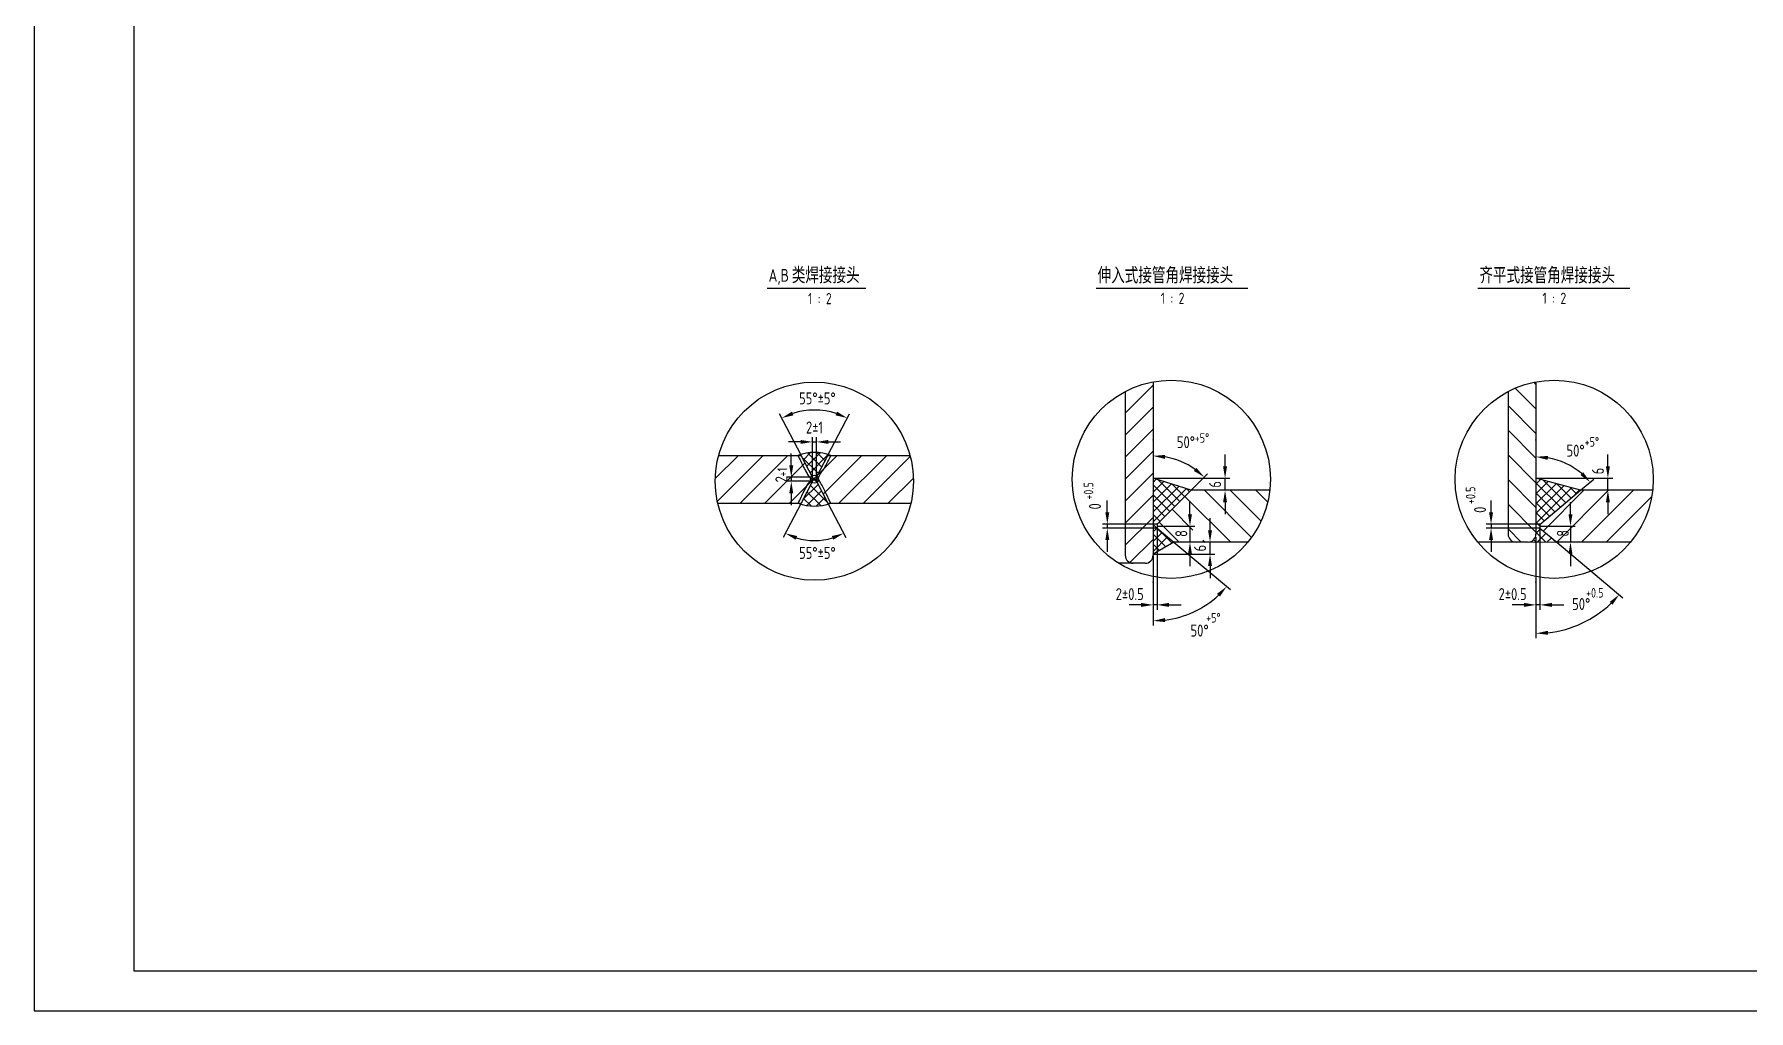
# Model space of a CAD drawing. Extents: x 10474 to 45536, y -10608 to 12499.
# Drawn here: x 23043 to 31641, y 342 to 5239 of the extents above; entities that cross this region are included whole.
import ezdxf

# ---------------------------------------------------------------- set-up
doc = ezdxf.new("R2010")
doc.units = 0
doc.header["$LTSCALE"] = 15
doc.header["$MEASUREMENT"] = 0
doc.layers.get('0').update_dxf_attribs({"linetype": 'CONTINUOUS'})
doc.layers.get('DEFPOINTS').update_dxf_attribs({"color": 3, "linetype": 'CONTINUOUS'})
for name, color, linetype in [('1', 3, 'CONTINUOUS'), ('DEVICE', 3, 'CONTINUOUS'), ('MAINLINE', 3, 'CONTINUOUS')]:
    doc.layers.add(name, color=color, linetype=linetype)
doc.layers.add('5', color=7, linetype='CONTINUOUS', lineweight=9)
doc.styles.add('HZ', font='isocp.shx', dxfattribs={"width": 0.85, "bigfont": 'hztxt.shx'})
doc.dimstyles.new('QD', dxfattribs={"dimtxt": 60, "dimasz": 60, "dimexe": 24, "dimexo": 0.1, "dimgap": 20, "dimtad": 1, "dimdec": 0, "dimzin": 0, "dimdsep": 46, "dimtxsty": 'HZ', "dimcen": 0, "dimadec": 0, "dimazin": 0, "dimtfac": 0.142857, "dimtdec": 4, "dimtix": 1, "dimtmove": 2, "dimatfit": 3, "dimfxl": 0, "dimtolj": 1, "dimtzin": 0, "dimarcsym": 0})

# ---------------------------------------------------------------- blocks, each defined once
blk = doc.blocks.new('*D72')
at = {"color": 0, "linetype": 'ByBlock'}
for p, q in [((31884.1, 5153.3), (31884.1, 5213.3)), ((31523.5, 5093.3), (31908.1, 5093.3)), ((31884.1, 5033.3), (31884.1, 5093.3)), ((31884.1, 5033.3), (31884.1, 5093.3)), ((31888.4, 5033.3), (31860.1, 5033.3)), ((31884.1, 4973.3), (31884.1, 4913.3))]:
    blk.add_line(p, q, dxfattribs=at)
for points in [[(31874.1, 5153.3), (31894.1, 5153.3), (31884.1, 5093.3)], [(31874.1, 4973.3), (31894.1, 4973.3), (31884.1, 5033.3)]]:
    blk.add_solid(points, dxfattribs=at)
at = {"layer": 'DEFPOINTS', "color": 0, "linetype": 'ByBlock'}
for p in [(31523.4, 5093.3), (31884.1, 5093.3), (31888.5, 5033.3)]:
    blk.add_point(p, dxfattribs=at)
at = {"color": 0, "linetype": 'ByBlock', "insert": (31834.1, 5130), "char_height": 60, "attachment_point": 5, "rotation": 90, "style": 'HZ'}
blk.add_mtext('\\A1;6', dxfattribs=at)
blk = doc.blocks.new('*D73')
at = {"color": 0, "linetype": 'ByBlock'}
for p, q in [((31627.7, 4773.2), (31959.4, 4494.8)), ((31523.4, 4604.4), (31523.4, 4291.5))]:
    blk.add_line(p, q, dxfattribs=at)
blk.add_arc((31523.4, 4860.7), 545.2, 276.30891, 313.69109, dxfattribs=at)
for points in [[(31892.7, 4473.3), (31907.3, 4459.7), (31941.1, 4510.3)], [(31583.9, 4308.8), (31582.8, 4328.8), (31523.4, 4315.5)]]:
    blk.add_solid(points, dxfattribs=at)
at = {"layer": 'DEFPOINTS', "color": 0, "linetype": 'ByBlock'}
for p in [(31523.4, 5572.8), (31543.4, 4843.9), (31627.6, 4773.3), (31523.4, 4604.5), (31679.8, 4338.4)]:
    blk.add_point(p, dxfattribs=at)
at = {"color": 0, "linetype": 'ByBlock', "insert": (31750.1, 4463), "char_height": 60, "attachment_point": 5, "style": 'HZ'}
blk.add_mtext('\\A1;50°', dxfattribs=at)
blk = doc.blocks.new('*D74')
at = {"color": 0, "linetype": 'ByBlock'}
for p, q in [((31298.1, 4922.9), (31298.1, 4982.9)), ((31543.5, 4862.9), (31274.1, 4862.9)), ((31543.6, 4843.9), (31274.1, 4843.9)), ((31298.1, 4862.9), (31298.1, 4843.9)), ((31298.1, 4862.9), (31298.1, 4843.9)), ((31298.1, 4783.9), (31298.1, 4723.9))]:
    blk.add_line(p, q, dxfattribs=at)
for points in [[(31288.1, 4922.9), (31308.1, 4922.9), (31298.1, 4862.9)], [(31288.1, 4783.9), (31308.1, 4783.9), (31298.1, 4843.9)]]:
    blk.add_solid(points, dxfattribs=at)
at = {"layer": 'DEFPOINTS', "color": 0, "linetype": 'ByBlock'}
for p in [(31298.1, 4843.9), (31543.6, 4862.9), (31543.7, 4843.9)]:
    blk.add_point(p, dxfattribs=at)
at = {"color": 0, "linetype": 'ByBlock', "insert": (31242.9, 4935.7), "char_height": 60, "attachment_point": 5, "rotation": 90, "style": 'HZ'}
blk.add_mtext('\\A1;0', dxfattribs=at)
blk = doc.blocks.new('*D75')
at = {"color": 0, "linetype": 'ByBlock'}
for p, q in [((31696.4, 4913.3), (31696.4, 4973.3)), ((31543.5, 4853.3), (31720.4, 4853.3)), ((31696.4, 4853.3), (31696.4, 4773.3)), ((31696.4, 4853.3), (31696.4, 4773.3)), ((31696.3, 4773.3), (31672.4, 4773.3)), ((31696.4, 4713.3), (31696.4, 4653.3))]:
    blk.add_line(p, q, dxfattribs=at)
for points in [[(31686.4, 4913.3), (31706.4, 4913.3), (31696.4, 4853.3)], [(31686.4, 4713.3), (31706.4, 4713.3), (31696.4, 4773.3)]]:
    blk.add_solid(points, dxfattribs=at)
at = {"layer": 'DEFPOINTS', "color": 0, "linetype": 'ByBlock'}
for p in [(31543.4, 4853.3), (31696.4, 4773.3), (31696.4, 4773.3)]:
    blk.add_point(p, dxfattribs=at)
at = {"color": 0, "linetype": 'ByBlock', "insert": (31658.1, 4817.5), "char_height": 60, "attachment_point": 5, "rotation": 90, "style": 'HZ'}
blk.add_mtext('\\A1;8', dxfattribs=at)
blk = doc.blocks.new('*D76')
at = {"color": 0, "linetype": 'ByBlock'}
for p, q in [((31543.4, 4844), (31543.4, 4434.6)), ((31523.4, 4797.5), (31523.4, 4434.6)), ((31463.4, 4458.6), (31403.4, 4458.6)), ((31543.4, 4458.6), (31523.4, 4458.6)), ((31543.4, 4458.6), (31523.4, 4458.6)), ((31603.4, 4458.6), (31663.4, 4458.6))]:
    blk.add_line(p, q, dxfattribs=at)
for points in [[(31463.4, 4468.6), (31463.4, 4448.6), (31523.4, 4458.6)], [(31603.4, 4468.6), (31603.4, 4448.6), (31543.4, 4458.6)]]:
    blk.add_solid(points, dxfattribs=at)
at = {"layer": 'DEFPOINTS', "color": 0, "linetype": 'ByBlock'}
for p in [(31543.4, 4844.1), (31523.4, 4797.6), (31523.4, 4458.6)]:
    blk.add_point(p, dxfattribs=at)
at = {"color": 0, "linetype": 'ByBlock', "insert": (31406.2, 4512.7), "char_height": 60, "attachment_point": 5, "style": 'HZ'}
blk.add_mtext('\\A1;2±0.5', dxfattribs=at)
blk = doc.blocks.new('*D77')
at = {"color": 0, "linetype": 'ByBlock'}
blk.add_line((30797.4, 2951.9), (30864.5, 3008.2), dxfattribs=at)
blk.add_arc((30574, 2764.5), 355.2, 49.69054, 80.30946, dxfattribs=at)
for points in [[(30633, 3104.6), (30634.6, 3124.5), (30574, 3119.6)], [(30810.9, 3042.4), (30796.7, 3028.2), (30846.1, 2992.8)]]:
    blk.add_solid(points, dxfattribs=at)
at = {"layer": 'DEFPOINTS', "color": 0, "linetype": 'ByBlock'}
for p in [(30574, 3495.5), (30675.9, 3104.7), (30797.4, 2951.9), (30594, 2781.2), (30574, 2731.9)]:
    blk.add_point(p, dxfattribs=at)
at = {"color": 0, "linetype": 'ByBlock', "insert": (30772.4, 3150.7), "char_height": 60, "attachment_point": 5, "style": 'HZ'}
blk.add_mtext('\\A1;50°', dxfattribs=at)
blk = doc.blocks.new('*D78')
at = {"color": 0, "linetype": 'ByBlock'}
for p, q in [((29014.6, 3071.9), (29014.6, 3131.9)), ((28654, 3011.9), (29038.6, 3011.9)), ((29014.6, 2951.9), (29014.6, 3011.9)), ((29018.9, 2951.9), (28990.6, 2951.9)), ((29014.6, 2891.9), (29014.6, 2831.9))]:
    blk.add_line(p, q, dxfattribs=at)
for points in [[(29004.6, 3071.9), (29024.6, 3071.9), (29014.6, 3011.9)], [(29004.6, 2891.9), (29024.6, 2891.9), (29014.6, 2951.9)]]:
    blk.add_solid(points, dxfattribs=at)
at = {"layer": 'DEFPOINTS', "color": 0, "linetype": 'ByBlock'}
for p in [(28653.9, 3011.9), (29014.6, 3011.9), (29019, 2951.9)]:
    blk.add_point(p, dxfattribs=at)
at = {"color": 0, "linetype": 'ByBlock', "insert": (28964.6, 2981.9), "char_height": 60, "attachment_point": 5, "rotation": 90, "style": 'HZ'}
blk.add_mtext('\\A1;6', dxfattribs=at)
blk = doc.blocks.new('*D79')
at = {"color": 0, "linetype": 'ByBlock'}
for p, q in [((28939.2, 2751.9), (28939.2, 2811.9)), ((28939.1, 2691.9), (28915.2, 2691.9)), ((28939.2, 2631.9), (28939.2, 2691.9)), ((28654, 2631.9), (28963.2, 2631.9)), ((28939.2, 2571.9), (28939.2, 2511.9))]:
    blk.add_line(p, q, dxfattribs=at)
for points in [[(28929.2, 2751.9), (28949.2, 2751.9), (28939.2, 2691.9)], [(28929.2, 2571.9), (28949.2, 2571.9), (28939.2, 2631.9)]]:
    blk.add_solid(points, dxfattribs=at)
at = {"layer": 'DEFPOINTS', "color": 0, "linetype": 'ByBlock'}
for p in [(28939.2, 2691.9), (28939.2, 2691.9), (28653.9, 2631.9)]:
    blk.add_point(p, dxfattribs=at)
at = {"color": 0, "linetype": 'ByBlock', "insert": (28889.2, 2661.9), "char_height": 60, "attachment_point": 5, "rotation": 90, "style": 'HZ'}
blk.add_mtext('\\A1;6', dxfattribs=at)
blk = doc.blocks.new('*D80')
at = {"color": 0, "linetype": 'ByBlock'}
for p, q in [((28758.1, 2691.8), (29041.5, 2454)), ((28653.9, 2522.9), (28653.9, 2273.3))]:
    blk.add_line(p, q, dxfattribs=at)
blk.add_arc((28653.9, 2779.3), 482, 277.13744, 312.86256, dxfattribs=at)
for points in [[(28974.5, 2432.9), (28989, 2419.1), (29023.1, 2469.5)], [(28714.4, 2291.1), (28713.1, 2311), (28653.9, 2297.3)]]:
    blk.add_solid(points, dxfattribs=at)
at = {"layer": 'DEFPOINTS', "color": 0, "linetype": 'ByBlock'}
for p in [(28653.9, 3491.4), (28673.9, 2762.5), (28758.1, 2691.9), (28653.9, 2523), (28918.7, 2376.6)]:
    blk.add_point(p, dxfattribs=at)
at = {"color": 0, "linetype": 'ByBlock', "insert": (28886.8, 2248.4), "char_height": 60, "attachment_point": 5, "style": 'HZ'}
blk.add_mtext('\\A1;50°', dxfattribs=at)
blk = doc.blocks.new('*D81')
at = {"color": 0, "linetype": 'ByBlock'}
blk.add_line((28844.3, 2951.9), (28927.4, 3035), dxfattribs=at)
blk.add_arc((28653.9, 2761.5), 362.8, 54.4874, 80.5126, dxfattribs=at)
for points in [[(28712.9, 3109.3), (28714.5, 3129.3), (28653.9, 3124.3)], [(28871.1, 3064.4), (28858.1, 3049.1), (28910.4, 3018)]]:
    blk.add_solid(points, dxfattribs=at)
at = {"layer": 'DEFPOINTS', "color": 0, "linetype": 'ByBlock'}
for p in [(28653.9, 3491.4), (28835.3, 3075.7), (28844.3, 2951.9), (28673.9, 2781.5), (28653.9, 2523)]:
    blk.add_point(p, dxfattribs=at)
at = {"color": 0, "linetype": 'ByBlock', "insert": (28818.3, 3193.2), "char_height": 60, "attachment_point": 5, "style": 'HZ'}
blk.add_mtext('\\A1;50°', dxfattribs=at)
blk = doc.blocks.new('*D82')
at = {"color": 0, "linetype": 'ByBlock'}
for p, q in [((28765.1, 3577.4), (28656.7, 3785.5)), ((28899.7, 3577.4), (29008.1, 3785.5))]:
    blk.add_line(p, q, dxfattribs=at)
blk.add_arc((28832.4, 3448.1), 356.4, 72.15601, 107.84399, dxfattribs=at)
for points in [[(28727, 3778.1), (28719.3, 3796.6), (28667.8, 3764.2)], [(28945.5, 3796.6), (28937.8, 3778.1), (28997, 3764.2)]]:
    blk.add_solid(points, dxfattribs=at)
at = {"layer": 'DEFPOINTS', "color": 0, "linetype": 'ByBlock'}
for p in [(28775.6, 3799.9), (28765.1, 3577.3), (28899.7, 3577.3), (28822.4, 3467.3), (28842.4, 3467.3)]:
    blk.add_point(p, dxfattribs=at)
at = {"color": 0, "linetype": 'ByBlock', "insert": (28846.8, 3863.1), "char_height": 60, "attachment_point": 5, "style": 'HZ'}
blk.add_mtext('\\A1;55°±5°', dxfattribs=at)
blk = doc.blocks.new('*D83')
at = {"color": 0, "linetype": 'ByBlock'}
for p, q in [((28765.1, 3337.3), (28675.2, 3164.6)), ((28899.7, 3337.3), (28989.6, 3164.6))]:
    blk.add_line(p, q, dxfattribs=at)
blk.add_arc((28832.4, 3466.6), 316.4, 253.38066, 286.61934, dxfattribs=at)
for points in [[(28738.2, 3154.1), (28745.7, 3172.6), (28686.3, 3185.9)], [(28919.2, 3172.6), (28926.7, 3154.1), (28978.5, 3185.9)]]:
    blk.add_solid(points, dxfattribs=at)
at = {"layer": 'DEFPOINTS', "color": 0, "linetype": 'ByBlock'}
for p in [(28822.4, 3447.4), (28842.4, 3447.4), (28765.2, 3337.4), (28899.7, 3337.4), (28782, 3154.2)]:
    blk.add_point(p, dxfattribs=at)
at = {"color": 0, "linetype": 'ByBlock', "insert": (28846.8, 3087.9), "char_height": 60, "attachment_point": 5, "style": 'HZ'}
blk.add_mtext('\\A1;55°±5°', dxfattribs=at)
blk = doc.blocks.new('*D92')
at = {"color": 0, "linetype": 'ByBlock'}
for p, q in [((28424.1, 2841.5), (28424.1, 2901.5)), ((28673.9, 2781.5), (28400.1, 2781.5)), ((28674, 2762.5), (28400.1, 2762.5)), ((28424.1, 2781.5), (28424.1, 2762.5)), ((28424.1, 2781.5), (28424.1, 2762.5)), ((28424.1, 2702.5), (28424.1, 2642.5))]:
    blk.add_line(p, q, dxfattribs=at)
for points in [[(28414.1, 2841.5), (28434.1, 2841.5), (28424.1, 2781.5)], [(28414.1, 2702.5), (28434.1, 2702.5), (28424.1, 2762.5)]]:
    blk.add_solid(points, dxfattribs=at)
at = {"layer": 'DEFPOINTS', "color": 0, "linetype": 'ByBlock'}
for p in [(28424.1, 2762.5), (28674, 2781.5), (28674.1, 2762.5)]:
    blk.add_point(p, dxfattribs=at)
at = {"color": 0, "linetype": 'ByBlock', "insert": (28362.2, 2871.4), "char_height": 60, "attachment_point": 5, "rotation": 90, "style": 'HZ'}
blk.add_mtext('\\A1;0', dxfattribs=at)
blk = doc.blocks.new('*D93')
at = {"color": 0, "linetype": 'ByBlock'}
for p, q in [((28838.6, 2831.9), (28838.6, 2891.9)), ((28674, 2771.9), (28862.6, 2771.9)), ((28838.6, 2771.9), (28838.6, 2691.9)), ((28838.6, 2771.9), (28838.6, 2691.9)), ((28838.5, 2691.9), (28814.6, 2691.9)), ((28838.6, 2631.9), (28838.6, 2571.9))]:
    blk.add_line(p, q, dxfattribs=at)
for points in [[(28828.6, 2831.9), (28848.6, 2831.9), (28838.6, 2771.9)], [(28828.6, 2631.9), (28848.6, 2631.9), (28838.6, 2691.9)]]:
    blk.add_solid(points, dxfattribs=at)
at = {"layer": 'DEFPOINTS', "color": 0, "linetype": 'ByBlock'}
for p in [(28673.9, 2771.9), (28838.6, 2691.9), (28838.6, 2691.9)]:
    blk.add_point(p, dxfattribs=at)
at = {"color": 0, "linetype": 'ByBlock', "insert": (28795.3, 2735), "char_height": 60, "attachment_point": 5, "rotation": 90, "style": 'HZ'}
blk.add_mtext('\\A1;8', dxfattribs=at)
blk = doc.blocks.new('*D94')
at = {"color": 0, "linetype": 'ByBlock'}
for p, q in [((28673.9, 2762.6), (28673.9, 2353.2)), ((28653.9, 2621.6), (28653.9, 2353.2)), ((28593.9, 2377.2), (28533.9, 2377.2)), ((28673.9, 2377.2), (28653.9, 2377.2)), ((28673.9, 2377.2), (28653.9, 2377.2)), ((28733.9, 2377.2), (28793.9, 2377.2))]:
    blk.add_line(p, q, dxfattribs=at)
for points in [[(28593.9, 2387.2), (28593.9, 2367.2), (28653.9, 2377.2)], [(28733.9, 2387.2), (28733.9, 2367.2), (28673.9, 2377.2)]]:
    blk.add_solid(points, dxfattribs=at)
at = {"layer": 'DEFPOINTS', "color": 0, "linetype": 'ByBlock'}
for p in [(28673.9, 2762.7), (28653.9, 2621.7), (28653.9, 2377.2)]:
    blk.add_point(p, dxfattribs=at)
at = {"color": 0, "linetype": 'ByBlock', "insert": (28536.6, 2431.3), "char_height": 60, "attachment_point": 5, "style": 'HZ'}
blk.add_mtext('\\A1;2±0.5', dxfattribs=at)
blk = doc.blocks.new('*D95')
at = {"color": 0, "linetype": 'ByBlock'}
for p, q in [((28762.4, 3644.6), (28702.4, 3644.6)), ((28822.4, 3467.4), (28822.4, 3668.6)), ((28822.4, 3644.6), (28842.4, 3644.6)), ((28822.4, 3644.6), (28842.4, 3644.6)), ((28842.4, 3467.4), (28842.4, 3668.6)), ((28902.4, 3644.6), (28962.4, 3644.6))]:
    blk.add_line(p, q, dxfattribs=at)
for points in [[(28762.4, 3654.6), (28762.4, 3634.6), (28822.4, 3644.6)], [(28902.4, 3654.6), (28902.4, 3634.6), (28842.4, 3644.6)]]:
    blk.add_solid(points, dxfattribs=at)
at = {"layer": 'DEFPOINTS', "color": 0, "linetype": 'ByBlock'}
for p in [(28842.4, 3644.6), (28822.4, 3467.3), (28842.4, 3467.3)]:
    blk.add_point(p, dxfattribs=at)
at = {"color": 0, "linetype": 'ByBlock', "insert": (28832.4, 3716.7), "char_height": 60, "attachment_point": 5, "style": 'HZ'}
blk.add_mtext('\\A1;2±1', dxfattribs=at)
blk = doc.blocks.new('*D96')
at = {"color": 0, "linetype": 'ByBlock'}
for p, q in [((28716, 3527.3), (28716, 3587.3)), ((28822.3, 3467.3), (28692, 3467.3)), ((28822.3, 3447.3), (28692, 3447.3)), ((28716, 3467.3), (28716, 3447.3)), ((28716, 3387.3), (28716, 3327.3))]:
    blk.add_line(p, q, dxfattribs=at)
for points in [[(28706, 3527.3), (28726, 3527.3), (28716, 3467.3)], [(28706, 3387.3), (28726, 3387.3), (28716, 3447.3)]]:
    blk.add_solid(points, dxfattribs=at)
at = {"layer": 'DEFPOINTS', "color": 0, "linetype": 'ByBlock'}
for p in [(28716, 3447.3), (28822.4, 3467.3), (28822.4, 3447.3)]:
    blk.add_point(p, dxfattribs=at)
at = {"color": 0, "linetype": 'ByBlock', "insert": (28666, 3457.3), "char_height": 60, "attachment_point": 5, "rotation": 90, "style": 'HZ'}
blk.add_mtext('\\A1;2', dxfattribs=at)

msp = doc.modelspace()

# ---------------------------------------------------------------- hatches: boundary and pattern name
h = msp.add_hatch()
h.set_pattern_fill('LINE', color=256, scale=700, angle=315, style=0)
h.set_pattern_definition([(315, (15925.68, -12308.4), (61.87184, 61.87184), [])])
h.paths.add_polyline_path([(30574, 3495.5, 0.075008), (30434, 3446.9), (30434, 2731.9, 0.414214), (30474, 2691.9), (30534, 2691.9, 0.414214), (30574, 2731.9)])
h = msp.add_hatch()
h.set_pattern_fill('LINE', color=256, scale=700, angle=45, style=0)
h.set_pattern_definition([(45, (14998.24, -10677.09), (-61.87184, 61.87184), [])])
edge = h.paths.add_edge_path()
edge.add_spline(control_points=[(26936.2, 3012.9), (26931.6, 3016.1), (26923.1, 3028.4), (26912.4, 3046.2), (26894.5, 3079.8), (26881.8, 3107.3), (26872.7, 3127.2)], knot_values=[0, 0, 0, 0, 17.615508, 39.625397, 64.856053, 130.612097, 130.612097, 130.612097, 130.612097], degree=3, periodic=0)
edge.add_line((26872.7, 3127.2), (26475.2, 3127.2))
edge.add_arc((26954.9, 2997.9), 496.8, 164.91868, 180)
edge.add_arc((26954.9, 2997.9), 496.8, 180, 192.8809)
edge.add_line((26470.6, 2887.2), (26874.4, 2887.2))
edge.add_spline(control_points=[(26874.4, 2887.2), (26883.7, 2907.2), (26896.6, 2934.9), (26914.7, 2968.9), (26925.1, 2986.1), (26932.6, 2998.1), (26936.3, 3001.2)], knot_values=[0.046651, 0.046651, 0.046651, 0.046651, 66.555483, 91.786098, 114.455107, 129.440567, 129.440567, 129.440567, 129.440567], degree=3, periodic=0)
edge.add_ellipse((26955.6, 3007.2), major_axis=(0, 20.2), ratio=1, start_angle=73.74514, end_angle=107.39022, ccw=False)
edge = h.paths.add_edge_path()
edge.add_arc((26954.9, 2997.9), 496.8, 0, 15.08132)
edge.add_line((27434.6, 3127.2), (27038.3, 3127.2))
edge.add_spline(control_points=[(27038.3, 3127.2), (27030.3, 3110.2), (27018.1, 3084.5), (26997.9, 3051), (26982.6, 3033), (26977.9, 3016.3), (26975, 3013)], knot_values=[171.298495, 171.298495, 171.298495, 171.298495, 227.644384, 256.82291, 287.180198, 301.533499, 301.533499, 301.533499, 301.533499], degree=3, periodic=0)
edge.add_ellipse((26955.6, 3007.2), major_axis=(0, 20.2), ratio=1, start_angle=254.45073, end_angle=286.68224, ccw=False)
edge.add_spline(control_points=[(26975.1, 3001.8), (26979.6, 2998.6), (26988.2, 2982.6), (27000.5, 2961.8), (27016.3, 2927.4), (27028.5, 2903.2), (27036.6, 2887.2)], knot_values=[169.860748, 169.860748, 169.860748, 169.860748, 187.485011, 218.25116, 245.766035, 299.812787, 299.812787, 299.812787, 299.812787], degree=3, periodic=0)
edge.add_line((27036.6, 2887.2), (27439.2, 2887.2))
edge.add_arc((26954.9, 2997.9), 496.8, 347.1191, 360)
edge = h.paths.add_edge_path()
edge.add_spline(control_points=[(26975, 3013), (26977.9, 3016.3), (26982.6, 3033), (26997.9, 3051), (27018.1, 3084.5), (27030.3, 3110.2), (27038.3, 3127.2)], knot_values=[171.298495, 171.298495, 171.298495, 171.298495, 185.651796, 216.009084, 245.18761, 301.533499, 301.533499, 301.533499, 301.533499], degree=3, periodic=0)
edge.add_arc((26955.5, 2897.6), 244, 70.16832, 70.19752)
edge.add_line((27038.2, 3127.2), (27022.8, 3127.2))
edge.add_line((27022.8, 3127.2), (26968.5, 3022.8))
edge.add_ellipse((26955.6, 3007.2), major_axis=(0, 20.2), ratio=1, start_angle=286.68224, end_angle=320.53339, ccw=False)
edge = h.paths.add_edge_path()
edge.add_line((26888.2, 3127.2), (26872.8, 3127.2))
edge.add_arc((26955.5, 2897.6), 244, 109.80248, 109.83168)
edge.add_spline(control_points=[(26872.7, 3127.2), (26881.8, 3107.3), (26894.5, 3079.8), (26912.4, 3046.2), (26923.1, 3028.4), (26931.6, 3016.1), (26936.2, 3012.9)], knot_values=[0, 0, 0, 0, 65.756044, 90.9867, 112.996589, 130.612097, 130.612097, 130.612097, 130.612097], degree=3, periodic=0)
edge.add_ellipse((26955.6, 3007.2), major_axis=(0, 20.2), ratio=1, start_angle=39.9381, end_angle=73.74514, ccw=False)
edge.add_line((26942.6, 3022.7), (26888.2, 3127.2))
edge = h.paths.add_edge_path()
edge.add_ellipse((26955.6, 3007.2), major_axis=(0, 20.2), ratio=1, start_angle=107.39022, end_angle=140.16834, ccw=False)
edge.add_spline(control_points=[(26936.3, 3001.2), (26932.6, 2998.1), (26925.1, 2986.1), (26914.7, 2968.9), (26896.6, 2934.9), (26883.7, 2907.2), (26874.4, 2887.2)], knot_values=[0.046651, 0.046651, 0.046651, 0.046651, 15.032112, 37.70112, 62.931736, 129.440567, 129.440567, 129.440567, 129.440567], degree=3, periodic=0)
edge.add_line((26874.4, 2887.2), (26888.3, 2887.2))
edge.add_line((26888.3, 2887.2), (26942.7, 2991.7))
edge = h.paths.add_edge_path()
edge.add_spline(control_points=[(27036.6, 2887.2), (27028.5, 2903.2), (27016.3, 2927.4), (27000.5, 2961.8), (26988.2, 2982.6), (26979.6, 2998.6), (26975.1, 3001.8)], knot_values=[169.860748, 169.860748, 169.860748, 169.860748, 223.9075, 251.422375, 282.188524, 299.812787, 299.812787, 299.812787, 299.812787], degree=3, periodic=0)
edge.add_ellipse((26955.6, 3007.2), major_axis=(0, 20.2), ratio=1, start_angle=219.34942, end_angle=254.45073, ccw=False)
edge.add_line((26968.4, 2991.6), (27022.8, 2887.2))
edge.add_line((27022.8, 2887.2), (27036.6, 2887.2))
edge = h.paths.add_edge_path()
edge.add_ellipse((26955.6, 3007.2), major_axis=(0, 20.2), ratio=1, start_angle=219.34942, end_angle=254.45073)
edge.add_spline(control_points=[(26975.1, 3001.8), (26974.5, 3002.2), (26971.7, 3003.9), (26968.3, 3004.5), (26965.5, 3004.6)], knot_values=[159.196073, 159.196073, 159.196073, 159.196073, 161.582865, 169.860748, 169.860748, 169.860748, 169.860748], degree=3, periodic=0)
edge.add_line((26965.5, 3004.6), (26965.5, 2997.2))
edge.add_line((26965.5, 2997.2), (26968.4, 2991.6))
edge = h.paths.add_edge_path()
edge.add_ellipse((26955.6, 3007.2), major_axis=(0, 20.2), ratio=1, start_angle=286.68224, end_angle=320.53339)
edge.add_line((26968.5, 3022.8), (26965.5, 3017.1))
edge.add_line((26965.5, 3017.1), (26965.5, 3009.4))
edge.add_spline(control_points=[(26965.5, 3009.4), (26968.5, 3009.5), (26972, 3010.1), (26974.5, 3012.4), (26975, 3013)], knot_values=[160.038916, 160.038916, 160.038916, 160.038916, 168.599964, 171.298495, 171.298495, 171.298495, 171.298495], degree=3, periodic=0)
edge = h.paths.add_edge_path()
edge.add_line((26945.5, 3017.2), (26942.6, 3022.7))
edge.add_ellipse((26955.6, 3007.2), major_axis=(0, 20.2), ratio=1, start_angle=39.9381, end_angle=73.74514)
edge.add_spline(control_points=[(26936.2, 3012.9), (26937.6, 3011.9), (26940.6, 3010.3), (26943.8, 3009.8), (26945.5, 3009.7)], knot_values=[130.612097, 130.612097, 130.612097, 130.612097, 135.974515, 141.184232, 141.184232, 141.184232, 141.184232], degree=3, periodic=0)
edge.add_line((26945.5, 3009.7), (26945.5, 3017.2))
edge = h.paths.add_edge_path()
edge.add_spline(control_points=[(26945.5, 3009.7), (26943.8, 3009.8), (26940.6, 3010.3), (26937.6, 3011.9), (26936.2, 3012.9)], knot_values=[130.612097, 130.612097, 130.612097, 130.612097, 135.821815, 141.184232, 141.184232, 141.184232, 141.184232], degree=3, periodic=0)
edge.add_ellipse((26955.6, 3007.2), major_axis=(0, 20.2), ratio=1, start_angle=73.74514, end_angle=107.39022)
edge.add_spline(control_points=[(26936.3, 3001.2), (26937.7, 3002.3), (26940.5, 3004), (26943.8, 3004.6), (26945.5, 3004.7)], knot_values=[129.440567, 129.440567, 129.440567, 129.440567, 134.848506, 140.063804, 140.063804, 140.063804, 140.063804], degree=3, periodic=0)
edge.add_line((26945.5, 3004.7), (26945.5, 3009.7))
edge = h.paths.add_edge_path()
edge.add_ellipse((26955.6, 3007.2), major_axis=(0, 20.2), ratio=1, start_angle=254.45073, end_angle=286.68224)
edge.add_spline(control_points=[(26975, 3013), (26974.5, 3012.4), (26972, 3010.1), (26968.5, 3009.5), (26965.5, 3009.4)], knot_values=[160.038916, 160.038916, 160.038916, 160.038916, 162.737446, 171.298495, 171.298495, 171.298495, 171.298495], degree=3, periodic=0)
edge.add_line((26965.5, 3009.4), (26965.5, 3004.6))
edge.add_spline(control_points=[(26965.5, 3004.6), (26968.3, 3004.5), (26971.7, 3003.9), (26974.5, 3002.2), (26975.1, 3001.8)], knot_values=[159.196073, 159.196073, 159.196073, 159.196073, 167.473956, 169.860748, 169.860748, 169.860748, 169.860748], degree=3, periodic=0)
h.paths.add_polyline_path([(26744.2, 2979.8), (26744.2, 3034.5), (26834.2, 3034.5), (26834.2, 2979.8)], flags=24)
h.paths.add_polyline_path([(26828.2, 3015.7), (26828.2, 3076.4), (26760.7, 3076.4), (26760.7, 3015.7)], flags=24)
h = msp.add_hatch()
h.set_pattern_fill('ANSI37', color=256, scale=280, style=0)
h.set_pattern_definition([(45, (14998.24, -10677.09), (-24.74874, 24.74874), []), (135, (14998.24, -10677.09), (-24.74874, -24.74874), [])])
edge = h.paths.add_edge_path()
edge.add_ellipse((26955.6, 3007.2), major_axis=(0, 20.2), ratio=1, start_angle=320.53339, end_angle=399.9381, ccw=False)
edge.add_line((26968.5, 3022.8), (27022.8, 3127.2))
edge.add_line((27022.8, 3127.2), (27038.2, 3127.2))
edge.add_arc((26955.5, 2897.6), 244, 70.19752, 109.80248)
edge.add_line((26872.8, 3127.2), (26888.2, 3127.2))
edge.add_line((26888.2, 3127.2), (26942.6, 3022.7))
edge = h.paths.add_edge_path()
edge.add_ellipse((26955.6, 3007.2), major_axis=(0, 20.2), ratio=1, start_angle=320.53339, end_angle=399.9381)
edge.add_line((26942.6, 3022.7), (26945.5, 3017.2))
edge.add_line((26945.5, 3017.2), (26945.5, 3009.7))
edge.add_spline(control_points=[(26945.5, 3009.7), (26948.6, 3009.5), (26955.1, 3010), (26962.3, 3009.3), (26965.5, 3009.4)], knot_values=[141.184232, 141.184232, 141.184232, 141.184232, 150.547738, 160.038916, 160.038916, 160.038916, 160.038916], degree=3, periodic=0)
edge.add_line((26965.5, 3009.4), (26965.5, 3017.1))
edge.add_line((26965.5, 3017.1), (26968.5, 3022.8))
edge = h.paths.add_edge_path()
edge.add_spline(control_points=[(26945.5, 3004.7), (26948.6, 3005), (26955.4, 3004.4), (26962.2, 3004.8), (26965.5, 3004.6)], knot_values=[140.025805, 140.025805, 140.025805, 140.025805, 149.383727, 159.158066, 159.158066, 159.158066, 159.158066], degree=3, periodic=0)
edge.add_line((26965.5, 3004.6), (26965.5, 3009.4))
edge.add_spline(control_points=[(26965.5, 3009.4), (26962.3, 3009.3), (26955.1, 3010), (26948.6, 3009.5), (26945.5, 3009.7)], knot_values=[141.184232, 141.184232, 141.184232, 141.184232, 150.67541, 160.038916, 160.038916, 160.038916, 160.038916], degree=3, periodic=0)
edge.add_line((26945.5, 3009.7), (26945.5, 3004.7))
edge = h.paths.add_edge_path()
edge.add_line((26945.5, 2997.2), (26942.7, 2991.7))
edge.add_ellipse((26955.6, 3007.2), major_axis=(0, 20.2), ratio=1, start_angle=140.16834, end_angle=219.34942)
edge.add_line((26968.4, 2991.6), (26965.5, 2997.2))
edge.add_line((26965.5, 2997.2), (26965.5, 3004.6))
edge.add_spline(control_points=[(26965.5, 3004.6), (26962.2, 3004.8), (26955.4, 3004.4), (26948.6, 3005), (26945.5, 3004.7)], knot_values=[140.025805, 140.025805, 140.025805, 140.025805, 149.800143, 159.158066, 159.158066, 159.158066, 159.158066], degree=3, periodic=0)
edge.add_line((26945.5, 3004.7), (26945.5, 2997.2))
edge = h.paths.add_edge_path()
edge.add_ellipse((26955.6, 3007.2), major_axis=(0, 20.2), ratio=1, start_angle=140.16834, end_angle=219.34942, ccw=False)
edge.add_line((26942.7, 2991.7), (26888.3, 2887.2))
edge.add_line((26888.3, 2887.2), (26874.4, 2887.2))
edge.add_arc((26955.5, 3107.4), 234.7, 249.77297, 290.22703)
edge.add_line((27036.7, 2887.2), (27022.8, 2887.2))
edge.add_line((27022.8, 2887.2), (26968.4, 2991.6))
h = msp.add_hatch()
h.set_pattern_fill('ANSI37', color=256, scale=280, angle=-90, style=0)
h.set_pattern_definition([(315, (16718.65, 14963.866), (24.74874, 24.74874), []), (45, (16718.65, 14963.866), (-24.74874, 24.74874), [])])
h.paths.add_polyline_path([(28844.3, 2951.9), (28653.9, 3011.9), (28653.9, 2631.9), (28758.1, 2691.9), (28673.9, 2762.5), (28673.9, 2781.5)])
h = msp.add_hatch()
h.set_pattern_fill('ANSI37', color=256, scale=280, style=0)
h.set_pattern_definition([(45, (15925.676, -12308.4), (-24.74874, 24.74874), []), (135, (15925.676, -12308.4), (-24.74874, -24.74874), [])])
h.paths.add_polyline_path([(30574, 2731.9, -0.414214), (30534, 2691.9), (30678.2, 2691.9), (30594, 2762.5), (30594, 2781.2), (30797.4, 2951.9), (30574, 3011.9)])
h = msp.add_hatch()
h.set_pattern_fill('LINE', color=256, scale=700, angle=45, style=0)
h.set_pattern_definition([(45, (15925.68, -12308.4), (-61.87184, 61.87184), [])])
h.paths.add_polyline_path([(30797.4, 2951.9), (30594, 2781.2), (30594, 2762.5), (30678.2, 2691.9), (31049.1, 2691.9, 0.145024), (31159, 2951.9)])
h.paths.add_polyline_path([(30663.7, 2710.9), (30663.7, 2761.3), (30753.7, 2761.3), (30753.7, 2710.9)], flags=24)

# ---------------------------------------------------------------- linework, layer by layer
for p, q in [((23042.8, 12222.1), (23042.8, 342.1)), ((26718.4, 3966.3), (27212.8, 3966.3)), ((28368, 3966.3), (29129.6, 3966.3)), ((30282.6, 3966.3), (31044.2, 3966.3)), ((28513.9, 3339.1), (28653.9, 3479.1)), ((28513.9, 3228.6), (28653.9, 3368.6)), ((28513.9, 3118.1), (28653.9, 3258.1)), ((28513.9, 3007.7), (28653.9, 3147.7)), ((28513.9, 2897.2), (28653.9, 3037.2)), ((28844.3, 2951.9), (28653.9, 3011.9)), ((30797.4, 2951.9), (30574, 3011.9)), ((28513.9, 2786.7), (28653.9, 2926.7)), ((28911.9, 2951.9), (29147.7, 2716)), ((29040.8, 2951.9), (29195.4, 2797.2)), ((29169.7, 2951.9), (29228.6, 2892.9)), ((28749.2, 2856.8), (28853.2, 2752.7)), ((28813.6, 2921.2), (29043, 2691.9)), ((28513.9, 2676.2), (28653.9, 2816.2)), ((28684.7, 2792.3), (28785.2, 2691.9)), ((28537.5, 2589.3), (28653.9, 2705.7)), ((28758.1, 2691.9), (28653.9, 2631.9)), ((28903.9, 2702), (28914.1, 2691.9)), ((23042.8, 342.1), (39862.8, 342.1))]:
    msp.add_line(p, q)
for centre in [(26954.9, 2997.9), (28745.2, 3007.2), (30665.3, 3007.2)]:
    msp.add_circle(centre, 496.8)
for centre, radius, start, end in [((26955.5, 2897.6), 244, 70.16832, 109.83168), ((26955.5, 3107.4), 234.7, 249.77297, 290.22703)]:
    msp.add_arc(centre, radius, start, end)
msp.add_ellipse((26955.6, 3007.2), major_axis=(0, 20.2), ratio=1)
for points in [[(26872.7, 3127.2), (26901, 3067.8), (26913, 3045.6), (26924.4, 3026.8), (26940.7, 3010.6), (26955.2, 3009.7), (26973.2, 3011.4), (26981.4, 3026.4), (26997.6, 3052), (27013, 3076.8), (27038.3, 3127.2)], [(26874.4, 2887.2), (26903.2, 2947.1), (26915.2, 2969.4), (26926.8, 2988.8), (26940.7, 3003.8), (26955.2, 3004.6), (26973.2, 3002.9), (26985.7, 2987.3), (27000.7, 2960.4), (27012.6, 2935.6), (27036.7, 2887.2)]]:
    msp.add_spline(points, degree=3)
for p in [(28653.9, 3204.4), (30574, 3204.4)]:
    msp.add_point(p)
at = {"layer": '1'}
for p, q in [((26475.2, 3127.2), (26888.2, 3127.2)), ((26885.3, 3132.9), (26885.3, 3132.9)), ((26945.5, 3017.2), (26888.2, 3127.2)), ((26965.5, 3017.2), (27022.8, 3127.2)), ((27022.8, 3127.2), (27434.6, 3127.2)), ((27025.8, 3132.8), (27025.8, 3132.9)), ((26945.5, 3017.2), (26945.5, 2997.2)), ((26965.5, 3017.2), (26965.5, 2997.2)), ((26945.5, 2997.2), (26888.3, 2887.2)), ((26965.5, 2997.2), (27022.8, 2887.2)), ((26470.6, 2887.2), (26888.3, 2887.2)), ((27022.8, 2887.2), (27439.2, 2887.2))]:
    msp.add_line(p, q, dxfattribs=at)
at = {"layer": '5'}
msp.add_line((30534, 2691.9), (30678.2, 2691.9), dxfattribs=at)
at = {"layer": 'DEVICE', "color": 4}
for p in [(28653.9, 2490.9), (28653.9, 2490.9), (30574, 2490.9), (30574, 2490.9)]:
    msp.add_point(p, dxfattribs=at)
at = {"layer": 'MAINLINE'}
for p, q in [((23542.8, 12022.1), (23542.8, 542.1)), ((28513.9, 3446.9), (28513.9, 2625.8)), ((28653.9, 3495.5), (28653.9, 2625.8)), ((30434, 3446.9), (30434, 2731.9)), ((30574, 3495.5), (30574, 2731.9)), ((28673.9, 2781.5), (28844.3, 2951.9)), ((29238.8, 2951.9), (28844.3, 2951.9)), ((30594, 2781.2), (30797.4, 2951.9)), ((31159, 2951.9), (30797.4, 2951.9)), ((28673.9, 2781.5), (28673.9, 2762.5)), ((28673.9, 2762.5), (28758.1, 2691.9)), ((30594, 2781.5), (30594, 2762.5)), ((30594, 2762.5), (30678.2, 2691.9)), ((29129, 2691.9), (28758.1, 2691.9)), ((30534, 2691.9), (30281.4, 2691.9)), ((31049.1, 2691.9), (30678.2, 2691.9)), ((28613.9, 2585.8), (28482.1, 2585.8)), ((23542.8, 542.1), (39662.8, 542.1))]:
    msp.add_line(p, q, dxfattribs=at)
for centre, start, end in [((30474, 2731.9), 180, 270), ((30534, 2731.9), 270, 360), ((28553.9, 2625.8), 180, 270), ((28613.9, 2625.8), 270, 360)]:
    msp.add_arc(centre, 40, start, end, dxfattribs=at)
for p in [(28673.9, 2759.4), (28673.9, 2759.4), (30594, 2759.4), (30594, 2759.4)]:
    msp.add_point(p, dxfattribs=at)

# ---------------------------------------------------------------- texts
at = {"style": 'HZ', "width": 0.85}
for s, height, p in [('A,B', 64, (26725.4, 3997.8)), ('类焊接接头', 80, (26841.9, 3989.8)), ('伸入式接管角焊接接头', 80, (28375.6, 3989.1)), ('齐平式接管角焊接接头', 80, (30290.2, 3989.1)), ('1 : 2', 56, (26923.3, 3885.3)), ('1 : 2', 56, (28692.1, 3886.8)), ('1 : 2', 56, (30606.7, 3886.8)), ('+0.5', 48, (30825.1, 2413.8))]:
    msp.add_text(s, height=height, dxfattribs=at).set_placement(p)
at = {"color": 7, "style": 'HZ', "width": 0.85}
for p in [(28862.5, 3190.3), (30818, 3170.6), (28919.9, 2288.6)]:
    msp.add_text('+5%%D', height=48, dxfattribs=at).set_placement(p)
at = {"style": 'HZ', "width": 0.85}
for s, height, p in [('+1', 50, (26819.4, 3020.5)), ('+0.5', 48, (28354, 2905.1)), ('+0.5', 48, (30269.9, 2882.9))]:
    msp.add_text(s, height=height, rotation=90, dxfattribs=at).set_placement(p)

# ---------------------------------------------------------------- dimensions: what is measured, and where the dimension line sits
for base, line1, line2, picture, middle in [((26898.8, 3349.8), ((26965.5, 3017.2), (27022.8, 3127.2)), ((26945.5, 3017.2), (26888.2, 3127.2)), '*D82', (26969.9, 3413)), ((26905.2, 2704.1), ((26965.6, 2997.2), (27022.8, 2887.3)), ((26945.6, 2997.2), (26888.3, 2887.3)), '*D83', (26970, 2637.8))]:
    dim = msp.add_angular_dim_2l(base=base, line1=line1, line2=line2, text='<>%%P5%%d', dimstyle='QD', override={"dimtih": 1, "dimtdec": 0})
    dim.commit()
    dim.dimension.update_dxf_attribs({"geometry": picture, "text_midpoint": middle, "dimtype": 162, "insert": (-1876.8, -450.1)})
for base, line1, line2, picture, middle in [((28918.7, 2376.6), ((28653.9, 3491.4), (28653.9, 2523)), ((28673.9, 2762.5), (28758.1, 2691.9)), '*D80', (28886.8, 2248.4)), ((30675.9, 3104.7), ((30574, 3495.5), (30574, 2731.9)), ((30594, 2781.2), (30797.4, 2951.9)), '*D77', (30772.4, 3150.7))]:
    dim = msp.add_angular_dim_2l(base=base, line1=line1, line2=line2, dimstyle='QD', override={"dimtih": 1, "dimtdec": 0})
    dim.commit()
    dim.dimension.update_dxf_attribs({"geometry": picture, "text_midpoint": middle, "dimtype": 162})
dim = msp.add_angular_dim_2l(base=(28835.3, 3075.7), line1=((28653.9, 3491.4), (28653.9, 2523)), line2=((28673.9, 2781.5), (28844.3, 2951.9)), text='50%%d', dimstyle='QD', override={"dimtih": 1, "dimtdec": 0})
dim.commit()
dim.dimension.update_dxf_attribs({"geometry": '*D81', "text_midpoint": (28818.3, 3193.2), "dimtype": 162})
dim = msp.add_angular_dim_2l(base=(30730.4, 2257), line1=((30574, 3491.4), (30574, 2523)), line2=((30594, 2762.5), (30678.2, 2691.9)), dimstyle='QD', override={"dimtih": 1, "dimtdec": 0})
dim.commit()
dim.dimension.update_dxf_attribs({"geometry": '*D73', "text_midpoint": (30800.6, 2381.6), "dimtype": 162, "insert": (-949.4, -2081.4)})
for base, p1, p2, text, picture, middle, set_off in [((26965.5, 3194.5), (26945.5, 3017.2), (26965.5, 3017.2), '2%%p1', '*D95', (26955.5, 3266.6), (-1876.8, -450.1)), ((30574, 2377.2), (30594, 2762.7), (30574, 2716.1), '2%%p0.5', '*D76', (30456.8, 2431.3), (-949.4, -2081.4))]:
    dim = msp.add_linear_dim(base=base, p1=p1, p2=p2, text=text, dimstyle='QD')
    dim.commit()
    dim.dimension.update_dxf_attribs({"geometry": picture, "text_midpoint": middle, "dimtype": 160, "insert": set_off})
dim = msp.add_linear_dim(base=(26839.2, 2997.2), p1=(26945.5, 3017.2), p2=(26945.5, 2997.2), angle=90, text='2', dimstyle='QD')
dim.commit()
dim.dimension.update_dxf_attribs({"geometry": '*D96', "text_midpoint": (26789.2, 3007.2), "insert": (-1876.8, -450.1)})
for base, p1, p2, picture, middle in [((29014.6, 3011.9), (29019, 2951.9), (28653.9, 3011.9), '*D78', (28964.6, 2981.9)), ((28939.2, 2691.9), (28653.9, 2631.9), (28939.2, 2691.9), '*D79', (28889.2, 2661.9))]:
    dim = msp.add_linear_dim(base=base, p1=p1, p2=p2, angle=270, text='6', dimstyle='QD')
    dim.commit()
    dim.dimension.update_dxf_attribs({"geometry": picture, "text_midpoint": middle})
for base, p1, p2, text, picture, middle in [((30934.7, 3011.9), (30939.1, 2951.9), (30574, 3011.9), '6', '*D72', (30884.7, 3048.6)), ((30348.7, 2762.5), (30594.2, 2781.5), (30594.3, 2762.5), '0', '*D74', (30293.5, 2854.2))]:
    dim = msp.add_linear_dim(base=base, p1=p1, p2=p2, angle=270, text=text, dimstyle='QD')
    dim.commit()
    dim.dimension.update_dxf_attribs({"geometry": picture, "text_midpoint": middle, "dimtype": 160, "insert": (-949.4, -2081.4)})
for base, p1, p2, text, picture, middle in [((28424.1, 2762.5), (28674, 2781.5), (28674.1, 2762.5), '0', '*D92', (28362.2, 2871.4)), ((28838.6, 2691.9), (28673.9, 2771.9), (28838.6, 2691.9), '8', '*D93', (28795.3, 2735))]:
    dim = msp.add_linear_dim(base=base, p1=p1, p2=p2, angle=270, text=text, dimstyle='QD')
    dim.commit()
    dim.dimension.update_dxf_attribs({"geometry": picture, "text_midpoint": middle, "dimtype": 160})
at = {"ltscale": 3}
dim = msp.add_linear_dim(base=(30747, 2691.9), p1=(30594, 2771.9), p2=(30747, 2691.9), angle=270, text='8', dimstyle='QD', dxfattribs=at)
dim.commit()
dim.dimension.update_dxf_attribs({"geometry": '*D75', "text_midpoint": (30708.7, 2736.1), "dimtype": 160, "insert": (-949.4, -2081.4)})
dim = msp.add_linear_dim(base=(28653.9, 2377.2), p1=(28673.9, 2762.7), p2=(28653.9, 2621.7), text='2%%p0.5', dimstyle='QD')
dim.commit()
dim.dimension.update_dxf_attribs({"geometry": '*D94', "text_midpoint": (28536.6, 2431.3), "dimtype": 160})

doc.saveas('drawing.dxf')
